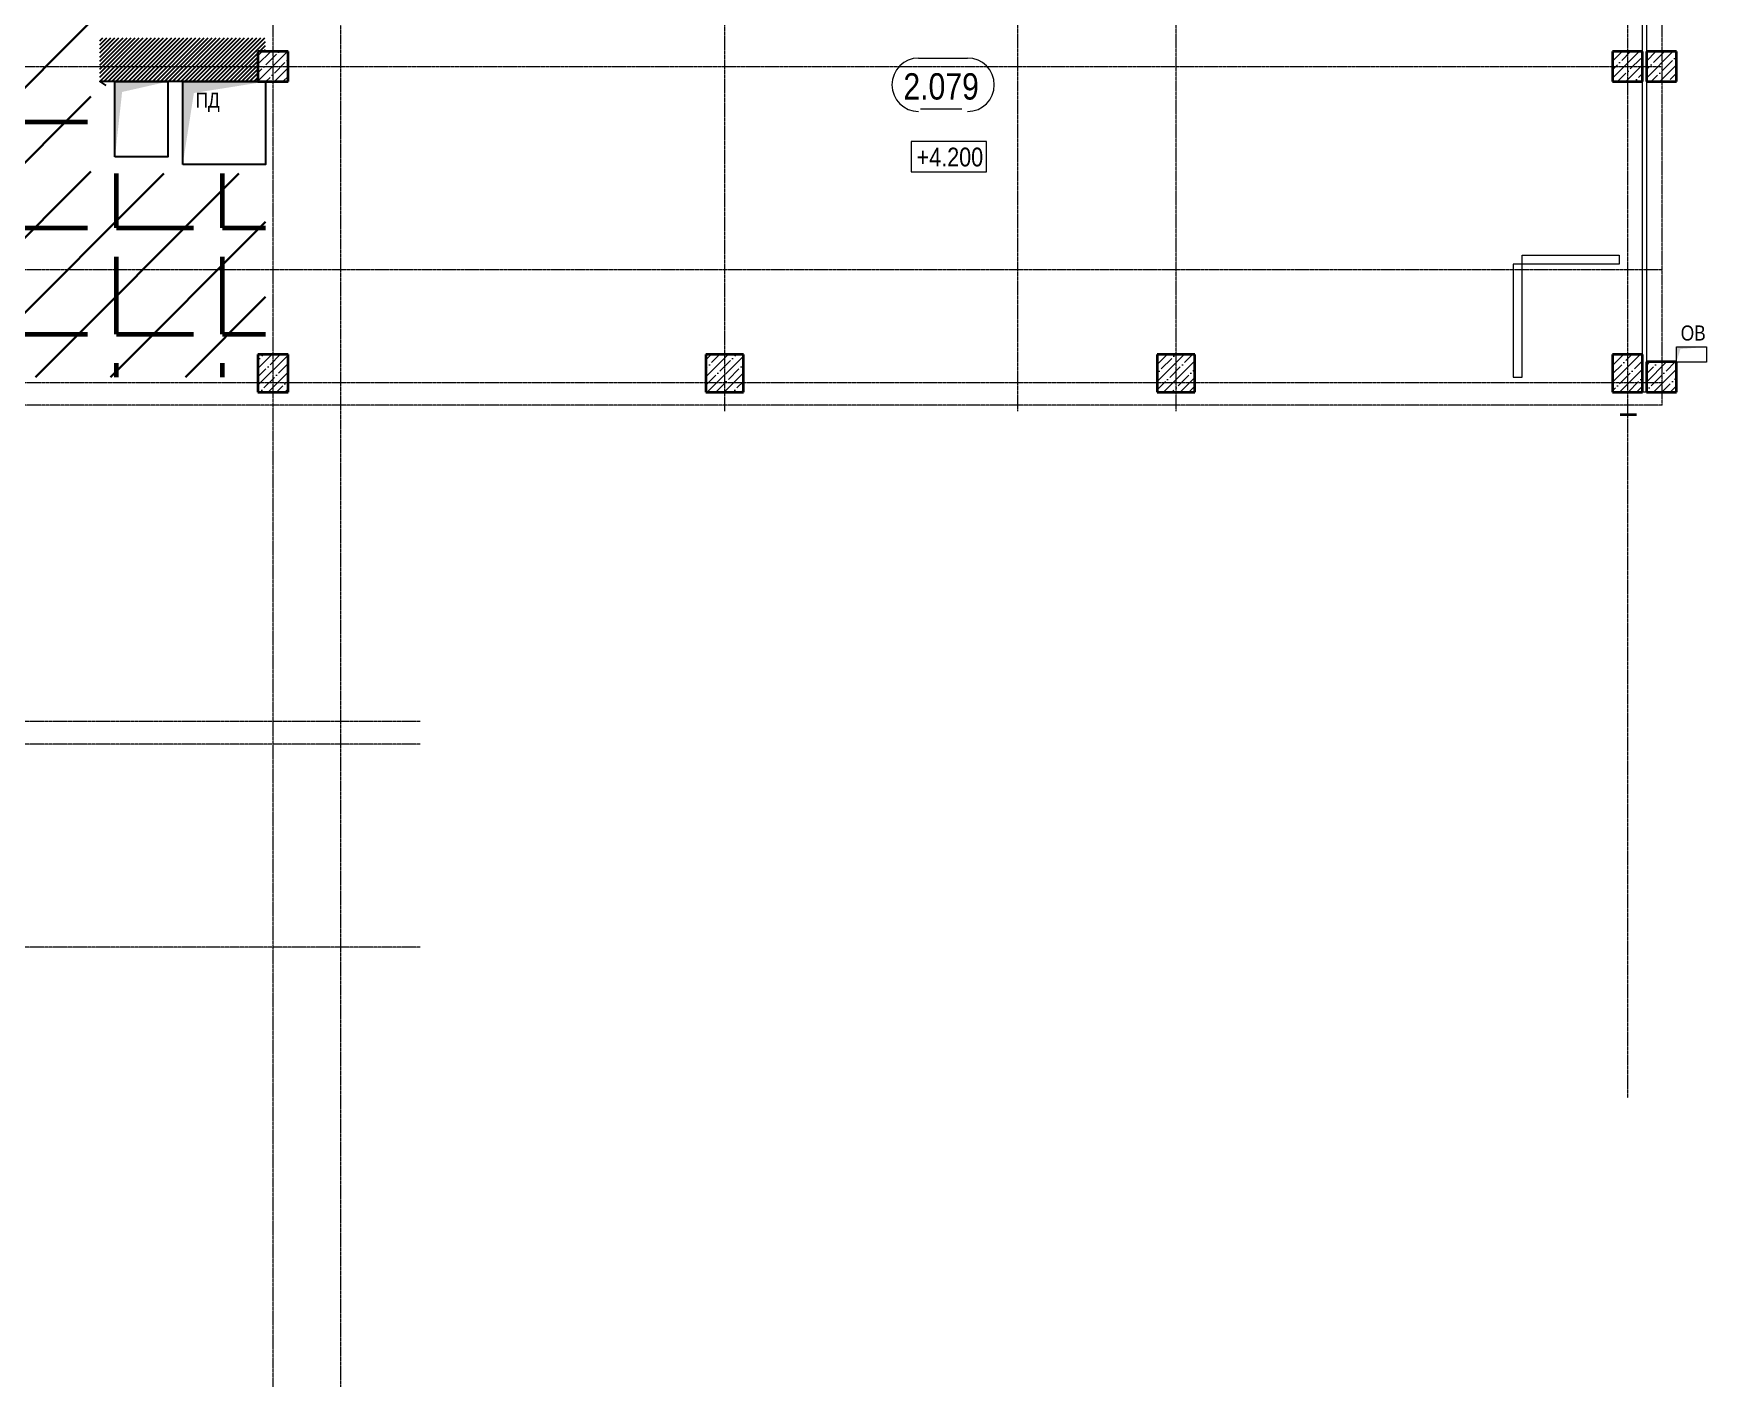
# Model space of a CAD drawing. Header units: millimetres. Extents: x -65509 to 912790, y 446 to 713294.
# Drawn here: x 24296 to 46530, y 220347 to 238217 of the extents above; entities that cross this region are included whole.
import ezdxf
from ezdxf.enums import TextEntityAlignment as Align

# ---------------------------------------------------------------- set-up
doc = ezdxf.new("R2010")
doc.units = ezdxf.units.MM
doc.linetypes.add('CENTER2', pattern=[28.575, 19.05, -3.175, 3.175, -3.175])
doc.linetypes.add('HIDDEN2', pattern=[4.7625, 3.175, -1.5875])
doc.layers.add('7.2) ГИдрообзЭОМ СС', color=6, linetype='Continuous')
for name, color, linetype, lineweight in [('8.1) Нал. пол 8 вып.', 190, 'Continuous', 30), ('9.1) Линолеум 9  9.2 Инв', 3, 'Continuous', 60), ('АР_Area', 250, 'Continuous', 5), ('АР_Колонны', 250, 'Continuous', 30), ('АР_Отметка', 250, 'Continuous', 13), ('АР_Стены ЖБ', 250, 'Continuous', 35), ('АР_Штриховка', 250, 'Continuous', 0), ('КМ_Фахверки', 250, 'Continuous', 25), ('ОВ_Отопление', 250, 'Continuous', 5), ('ОВ_Шахты', 250, 'Continuous', 5), ('ОВ_Шахты_блок 4.1', 250, 'Continuous', 25), ('РД_Оси_100', 250, 'Continuous', 0)]:
    doc.layers.add(name, color=color, linetype=linetype, lineweight=lineweight)
doc.styles.add('Arial_Narrow_08', font='ARIALN.TTF', dxfattribs={"width": 0.8})
doc.styles.add('style1', font='ARIALN.TTF')
pattern_1 = [(45, (-74007.1, 311187.15), (-112.2532, 112.2532), []), (45, (-73894.85, 311187.15), (-112.2532, 112.2532), [198.4375, -39.6875, 0, -39.6875])]

# ---------------------------------------------------------------- blocks, each defined once
blk = doc.blocks.new('Отметка_план')
at = {"color": 7}
blk.add_lwpolyline([(0, 0), (10, 0), (10, 4), (0, 4)], close=True, dxfattribs=at)
at = {"style": 'Arial_Narrow_08', "width": 0.8}
blk.add_attdef('OTMG', text='', height=2.5, dxfattribs=at).set_placement((9.06, 0.7), align=Align.RIGHT)
blk = doc.blocks.new('otv')
at = {"linetype": 'Continuous'}
blk.add_lwpolyline([(0, -1), (0, 0), (1, 0), (1, -1)], close=True, dxfattribs=at)
blk.add_solid([(0, -1), (0, 0), (0.135, -0.137), (1, 0)], dxfattribs=at)
blk = doc.blocks.new('оси_рен')
at = {"layer": 'РД_Оси_100', "color": 251, "linetype": 'CENTER2', "true_color": 0x636466}
for p, q in [((1223252.916, 135558.25), (1223252.916, 223268.25)), ((1233152.916, 190733.254), (1233152.916, 223383.079)), ((1235252.916, 190733.254), (1235252.916, 223213.25)), ((1189697.958, 195313.25), (1241712.916, 195313.25)), ((1225207.916, 183613.25), (1189697.958, 183613.25))]:
    blk.add_line(p, q, dxfattribs=at)
for points in [[(1224152.916, 135913.25), (1224152.916, 223268.25)], [(1229252.916, 223268.25), (1229252.916, 190733.254)], [(1241252.916, 223213.25), (1241252.916, 181613.25)], [(1241712.916, 190813.25), (1241712.916, 223213.25)], [(1241712.916, 192613.25), (1189697.958, 192613.25)], [(1241712.916, 191113.25), (1190197.958, 191113.25), (1189697.958, 191263.25)], [(1241712.916, 190813.25), (1190197.958, 190813.25), (1189697.958, 190663.25)], [(1225207.916, 186613.25), (1190197.958, 186613.25), (1189697.958, 186763.25)], [(1225207.916, 186313.25), (1190197.958, 186313.25), (1189697.958, 186163.25)]]:
    blk.add_lwpolyline(points, dxfattribs=at)
blk = doc.blocks.new('MOK-МаркаПом_овал_ареал')
for p, q in [((-2.99, 3.76), (3.52, 3.76)), ((-2.75, -3), (2.75, -3))]:
    blk.add_line(p, q)
for centre, radius, start, end in [((-2.99, 0.21), 3.55, 90, 270), ((3.52, 0.21), 3.55, 270, 90), ((-7.41, 0), 7.16, 0, 0.001)]:
    blk.add_arc(centre, radius, start, end)
at = {"color": 0, "style": 'style1'}
blk.add_attdef('АР-ПОМЕЩЕНИЕ:НОМЕР', text='', height=3, dxfattribs=at).set_placement((0.26, 0), align=Align.MIDDLE)

msp = doc.modelspace()

# ---------------------------------------------------------------- hatches: boundary and pattern name
at = {"layer": '7.2) ГИдрообзЭОМ СС'}
h = msp.add_hatch(dxfattribs=at)
h.set_pattern_fill('ANSI31', color=256, scale=12)
h.paths.add_polyline_path([(27380, 238156.988), (25180, 238156.988), (25180, 237576.988), (27280, 237576.988), (27280, 237976.988), (27380, 237976.988)])
at = {"layer": '8.1) Нал. пол 8 вып.'}
h = msp.add_hatch(dxfattribs=at)
h.set_pattern_fill('ANSI31', color=256, scale=222)
h.paths.add_polyline_path([(19580, 253676.988), (19580, 255276.988), (19580, 255676.988), (18430, 255676.988), (18430, 255426.988), (17930, 255426.988), (17930, 255676.987), (12730, 255676.988), (12730, 255426.988), (12230, 255426.988), (12230, 255676.988), (9830, 255676.988), (8230, 255676.988), (6430, 255676.988), (6430, 255426.988), (5930, 255426.988), (5930, 255676.987), (4180, 255676.988), (4179.997, 255676.988), (4179.997, 255676.988), (1830, 255676.988), (1830, 255376.988), (-20, 255376.988), (-20, 255176.988), (-20, 253976.988), (-20, 253626.988), (280, 253626.988), (280, 253476.988), (430, 253476.988), (1029.999, 253476.988), (2629.999, 253476.988), (2629.999, 253476.988), (5980, 253476.988), (5980, 253576.988), (6380, 253576.988), (6380, 253476.988), (12280, 253476.988), (12280, 253576.988), (12680, 253576.988), (12680, 253476.988), (13380, 253476.988), (14980.374, 253476.988), (14979.659, 243156.987), (13500, 243156.987), (13500, 242016.987), (12580, 242016.987), (12580, 241276.987), (12680, 241276.987), (12680, 240876.987), (12580, 240876.987), (12580, 239676.987), (12580, 238076.987), (12580, 236751.995), (13600, 236751.995), (13600, 236361.995), (13600, 236311.995), (13600, 235611.995), (13600, 235361.995), (13600, 234661.995), (13600, 234411.995), (13600, 233711.995), (13600, 233651.995), (13800, 233651.995), (13800, 233702.097), (13814.438, 233702.097, -0.011995052), (13815.943, 233750.047), (13816.039, 233750.047), (13817.262, 233767.191), (13817.438, 233767.793), (13817.89, 233768.33), (13838.35, 233778.996), (13839.639, 233777.604), (13856.298, 233782.877), (13862.537, 233784.845), (13868.142, 233786.604), (13873.17, 233788.17), (13879.338, 233790.068), (13911.365, 233799.743), (13953.688, 233801.001), (13953.688, 233774.772), (14594.404, 233774.772), (14594.404, 233796.102), (14609.404, 233796.102), (14609.404, 233800.555), (14620.061, 233800.239), (14631.235, 233800.239), (14655.234, 233794.228), (14702.69, 233779.626), (14702.632, 233779.444), (14730.804, 233770.499, -0.01477085), (14733.54, 233711.492), (14735.778, 233702.008), (14750, 233702.008), (14750, 233651.994), (16450, 233651.993), (16450, 233702.009), (16466.346, 233702.009, -0.011603179), (16467.762, 233748.394), (16467.854, 233748.723), (16468.507, 233757.884), (16467.961, 233749.058), (16486.321, 233771.415), (16495.301, 233766.711), (16510.258, 233771.643), (16516.63, 233773.929), (16557.83, 233789.199), (16589.597, 233789.948), (16589.597, 233800.227), (16589.454, 233800.227, -0.456730197), (16590.597, 233799.238), (16591.046, 233796.101), (16605.597, 233796.101), (17038.903, 233775.484), (17038.903, 233796.101), (17053.903, 233796.101), (17053.903, 233800.554), (17064.56, 233800.237), (17075.734, 233800.237), (17099.733, 233794.227), (17147.189, 233779.624), (17147.131, 233779.443), (17175.303, 233770.497, -0.014770851), (17178.039, 233711.49), (17180.277, 233702.009), (17200, 233702.009), (17200, 233651.993), (17980, 233651.992), (17980, 233851.992), (18380, 233851.992), (18380, 233651.995), (19880, 233651.994), (20975, 233651.991), (23375, 233651.991), (23880, 233651.991), (23880, 233851.989), (23880.003, 233926.946), (23880, 233951.946), (24279.989, 233951.989), (24279.991, 233939.489), (24279.992, 233926.989), (24280, 233851.989), (24280, 233651.991), (26680, 233651.991), (27280, 233651.991), (27280, 233951.988), (27380, 233951.988), (27380, 234246.987), (27380, 236046.987), (27380, 236356.988), (25060, 236356.988), (25060, 238276.988), (25060, 241696.988), (25060, 242296.977), (24950, 242296.977), (24000, 242296.977), (19600, 242296.977), (19600, 243546.977), (19600, 244646.977), (19600, 244906.977), (19600, 245806.988), (19600, 246906.988), (19600, 247686.988), (19600, 247996.988), (19600, 248497.182), (19600, 249597.182), (19600, 249756.988), (17980, 249756.988), (17980, 251876.988), (17980, 252276.988), (18380, 252276.988), (19580, 252276.988)])
at = {"layer": '9.1) Линолеум 9  9.2 Инв'}
h = msp.add_hatch(dxfattribs=at)
h.set_pattern_fill('ANGLE', color=256, scale=202)
h.set_pattern_definition([(0, (0, 0), (0, 1410.97), [1026.16, -384.81]), (90, (0, 0), (-1410.97, 9e-14), [1026.16, -384.81])])
h.paths.add_polyline_path([(19580, 253676.988), (19580, 255276.988), (19580, 255676.988), (18430, 255676.988), (18430, 255426.988), (17930, 255426.988), (17930, 255676.987), (12730, 255676.988), (12730, 255426.988), (12230, 255426.988), (12230, 255676.988), (9830, 255676.988), (8230, 255676.988), (6430, 255676.988), (6430, 255426.988), (5930, 255426.988), (5930, 255676.987), (4180, 255676.988), (4179.997, 255676.988), (4179.997, 255676.988), (1830, 255676.988), (1830, 255376.988), (-20, 255376.988), (-20, 255176.988), (-20, 253976.988), (-20, 253626.988), (280, 253626.988), (280, 253476.988), (430, 253476.988), (1029.999, 253476.988), (2629.999, 253476.988), (2629.999, 253476.988), (5980, 253476.988), (5980, 253576.988), (6380, 253576.988), (6380, 253476.988), (12280, 253476.988), (12280, 253576.988), (12680, 253576.988), (12680, 253476.988), (13380, 253476.988), (14980.374, 253476.988), (14979.659, 243156.987), (13500, 243156.987), (13500, 242016.987), (12580, 242016.987), (12580, 241276.987), (12680, 241276.987), (12680, 240876.987), (12580, 240876.987), (12580, 239676.987), (12580, 238076.987), (12580, 236751.995), (13600, 236751.995), (13600, 236361.995), (13600, 236311.995), (13600, 235611.995), (13600, 235361.995), (13600, 234661.995), (13600, 234411.995), (13600, 233711.995), (13600, 233651.995), (13800, 233651.995), (13800, 233702.097), (13814.438, 233702.097, -0.011995052), (13815.943, 233750.047), (13816.039, 233750.047), (13817.262, 233767.191), (13817.438, 233767.793), (13817.89, 233768.33), (13838.35, 233778.996), (13839.639, 233777.604), (13856.298, 233782.877), (13862.537, 233784.845), (13868.142, 233786.604), (13873.17, 233788.17), (13879.338, 233790.068), (13911.365, 233799.743), (13953.688, 233801.001), (13953.688, 233774.772), (14594.404, 233774.772), (14594.404, 233796.102), (14609.404, 233796.102), (14609.404, 233800.555), (14620.061, 233800.239), (14631.235, 233800.239), (14655.234, 233794.228), (14702.69, 233779.626), (14702.632, 233779.444), (14730.804, 233770.499, -0.01477085), (14733.54, 233711.492), (14735.778, 233702.008), (14750, 233702.008), (14750, 233651.994), (16450, 233651.993), (16450, 233702.009), (16466.346, 233702.009, -0.011603179), (16467.762, 233748.394), (16467.854, 233748.723), (16468.507, 233757.884), (16467.961, 233749.058), (16486.321, 233771.415), (16495.301, 233766.711), (16510.258, 233771.643), (16516.63, 233773.929), (16557.83, 233789.199), (16589.597, 233789.948), (16589.597, 233800.227), (16589.454, 233800.227, -0.456730197), (16590.597, 233799.238), (16591.046, 233796.101), (16605.597, 233796.101), (17038.903, 233775.484), (17038.903, 233796.101), (17053.903, 233796.101), (17053.903, 233800.554), (17064.56, 233800.237), (17075.734, 233800.237), (17099.733, 233794.227), (17147.189, 233779.624), (17147.131, 233779.443), (17175.303, 233770.497, -0.014770851), (17178.039, 233711.49), (17180.277, 233702.009), (17200, 233702.009), (17200, 233651.993), (17980, 233651.992), (17980, 233851.992), (18380, 233851.992), (18380, 233651.995), (19880, 233651.994), (20975, 233651.991), (23375, 233651.991), (23880, 233651.991), (23880, 233851.989), (23880.003, 233926.946), (23880, 233951.946), (24279.989, 233951.989), (24279.991, 233939.489), (24279.992, 233926.989), (24280, 233851.989), (24280, 233651.991), (26680, 233651.991), (27280, 233651.991), (27280, 233951.988), (27380, 233951.988), (27380, 234246.987), (27380, 236046.987), (27380, 236356.988), (25060, 236356.988), (25060, 238276.988), (25060, 241696.988), (25060, 242296.977), (24950, 242296.977), (24000, 242296.977), (19600, 242296.977), (19600, 243546.977), (19600, 244646.977), (19600, 244906.977), (19600, 245806.988), (19600, 246906.988), (19600, 247686.988), (19600, 247996.988), (19600, 248497.182), (19600, 249597.182), (19600, 249756.988), (17980, 249756.988), (17980, 251876.988), (17980, 252276.988), (18380, 252276.988), (19580, 252276.988)])
at = {"layer": 'АР_Штриховка', "linetype": 'Continuous'}
h = msp.add_hatch(dxfattribs=at)
h.set_pattern_fill('ANSI35', color=256, scale=25, style=0)
h.set_pattern_definition(pattern_1)
h.paths.add_polyline_path([(27280, 237576.988), (27680, 237576.988), (27680, 237976.988), (27280, 237976.988)], flags=0)
h = msp.add_hatch(dxfattribs=at)
h.set_pattern_fill('ANSI35', color=256, scale=25, style=0)
h.set_pattern_definition(pattern_1)
h.paths.add_polyline_path([(45280, 237576.988), (45680, 237576.988), (45680, 237976.988), (45280, 237976.988)], flags=0)
h = msp.add_hatch(dxfattribs=at)
h.set_pattern_fill('ANSI35', color=256, scale=25, style=0)
h.set_pattern_definition(pattern_1)
h.paths.add_polyline_path([(45730.15, 237576.988), (46130.15, 237576.988), (46130.15, 237976.988), (45730.15, 237976.988)], flags=0)
h = msp.add_hatch(dxfattribs=at)
h.set_pattern_fill('ANSI35', color=256, scale=25, style=0)
h.set_pattern_definition(pattern_1)
h.paths.add_polyline_path([(27280, 233451.988), (27680, 233451.988), (27680, 233951.988), (27280, 233951.988)], flags=0)
h = msp.add_hatch(dxfattribs=at)
h.set_pattern_fill('ANSI35', color=256, scale=25, style=0)
h.set_pattern_definition(pattern_1)
h.paths.add_polyline_path([(33230, 233451.99), (33730, 233451.99), (33730, 233951.99), (33230, 233951.99)], flags=0)
h = msp.add_hatch(dxfattribs=at)
h.set_pattern_fill('ANSI35', color=256, scale=25, style=0)
h.set_pattern_definition(pattern_1)
h.paths.add_polyline_path([(39230, 233451.99), (39730, 233451.99), (39730, 233951.99), (39230, 233951.99)], flags=0)
h = msp.add_hatch(dxfattribs=at)
h.set_pattern_fill('ANSI35', color=256, scale=25, style=0)
h.set_pattern_definition(pattern_1)
h.paths.add_polyline_path([(45280, 233451.988), (45680, 233451.988), (45680, 233951.988), (45280, 233951.988)], flags=0)
h = msp.add_hatch(dxfattribs=at)
h.set_pattern_fill('ANSI35', color=256, scale=25, style=0)
h.set_pattern_definition(pattern_1)
h.paths.add_polyline_path([(45730.15, 233452.469), (46130.15, 233452.469), (46130.15, 233852.469), (45730.15, 233852.469)], flags=0)

# ---------------------------------------------------------------- linework, layer by layer
at = {"layer": '7.2) ГИдрообзЭОМ СС'}
msp.add_lwpolyline([(27280, 237576.988), (25180, 237576.988), (25259.388, 237525.032)], dxfattribs=at)
at = {"layer": 'АР_Колонны', "linetype": 'HIDDEN2'}
for p, q in [((27280, 237976.988), (27680, 237976.988)), ((27280, 237576.988), (27280, 237976.988)), ((27680, 237976.988), (27680, 237576.988)), ((45280, 237976.988), (45680, 237976.988)), ((45280, 237576.988), (45280, 237976.988)), ((45680, 237976.988), (45680, 237576.988)), ((45730.15, 237976.988), (46130.15, 237976.988)), ((45730.15, 237576.988), (45730.15, 237976.988)), ((46130.15, 237976.988), (46130.15, 237576.988)), ((27680, 237576.988), (27280, 237576.988)), ((45680, 237576.988), (45280, 237576.988)), ((46130.15, 237576.988), (45730.15, 237576.988)), ((27280, 233951.988), (27680, 233951.988)), ((27280, 233451.988), (27280, 233951.988)), ((27680, 233951.988), (27680, 233451.988)), ((33230, 233951.99), (33730, 233951.99)), ((33230, 233451.99), (33230, 233951.99)), ((33730, 233951.99), (33730, 233451.99)), ((39230, 233951.99), (39730, 233951.99)), ((39230, 233451.99), (39230, 233951.99)), ((39730, 233951.99), (39730, 233451.99)), ((45280, 233951.988), (45680, 233951.988)), ((45280, 233451.988), (45280, 233951.988)), ((45680, 233951.988), (45680, 233451.988)), ((45730.15, 233852.469), (46130.15, 233852.469)), ((45730.15, 233452.469), (45730.15, 233852.469)), ((46130.15, 233852.469), (46130.15, 233452.469)), ((46130.15, 233452.469), (45730.15, 233452.469)), ((27680, 233451.988), (27280, 233451.988)), ((33730, 233451.99), (33230, 233451.99)), ((39730, 233451.99), (39230, 233451.99)), ((45680, 233451.988), (45280, 233451.988)), ((45380, 233151.988), (45600, 233151.988))]:
    msp.add_line(p, q, dxfattribs=at)
at = {"layer": 'АР_Колонны', "linetype": 'Continuous'}
for p, q in [((27680, 237976.988), (27280, 237976.988)), ((27280, 237976.988), (27280, 237576.988)), ((27680, 237976.988), (27280, 237976.988)), ((27280, 237976.988), (27280, 237576.988)), ((27680, 237576.988), (27680, 237976.988)), ((27680, 237576.988), (27680, 237976.988)), ((45680, 237976.988), (45280, 237976.988)), ((45280, 237976.988), (45280, 237576.988)), ((45680, 237976.988), (45280, 237976.988)), ((45280, 237976.988), (45280, 237576.988)), ((45680, 237576.988), (45680, 237976.988)), ((45680, 237576.988), (45680, 237976.988)), ((46130.15, 237976.988), (45730.15, 237976.988)), ((45730.15, 237976.988), (45730.15, 237576.988)), ((46130.15, 237976.988), (45730.15, 237976.988)), ((45730.15, 237976.988), (45730.15, 237576.988)), ((46130.15, 237576.988), (46130.15, 237976.988)), ((46130.15, 237576.988), (46130.15, 237976.988)), ((27280, 237576.988), (27680, 237576.988)), ((27280, 237576.988), (27680, 237576.988)), ((45280, 237576.988), (45680, 237576.988)), ((45280, 237576.988), (45680, 237576.988)), ((45730.15, 237576.988), (46130.15, 237576.988)), ((45730.15, 237576.988), (46130.15, 237576.988)), ((27680, 233951.988), (27280, 233951.988)), ((27280, 233951.988), (27280, 233451.988)), ((27680, 233951.988), (27280, 233951.988)), ((27280, 233951.988), (27280, 233451.988)), ((27680, 233451.988), (27680, 233951.988)), ((27680, 233451.988), (27680, 233951.988)), ((33730, 233951.99), (33230, 233951.99)), ((33230, 233951.99), (33230, 233451.99)), ((33730, 233951.99), (33230, 233951.99)), ((33230, 233951.99), (33230, 233451.99)), ((33730, 233451.99), (33730, 233951.99)), ((33730, 233451.99), (33730, 233951.99)), ((39730, 233951.99), (39230, 233951.99)), ((39230, 233951.99), (39230, 233451.99)), ((39730, 233951.99), (39230, 233951.99)), ((39230, 233951.99), (39230, 233451.99)), ((39730, 233451.99), (39730, 233951.99)), ((39730, 233451.99), (39730, 233951.99)), ((45680, 233951.988), (45280, 233951.988)), ((45280, 233951.988), (45280, 233451.988)), ((45680, 233951.988), (45280, 233951.988)), ((45280, 233951.988), (45280, 233451.988)), ((45680, 233451.988), (45680, 233951.988)), ((45680, 233451.988), (45680, 233951.988)), ((46130.15, 233852.469), (45730.15, 233852.469)), ((45730.15, 233852.469), (45730.15, 233452.469)), ((46130.15, 233852.469), (45730.15, 233852.469)), ((45730.15, 233852.469), (45730.15, 233452.469)), ((46130.15, 233452.469), (46130.15, 233852.469)), ((46130.15, 233452.469), (46130.15, 233852.469)), ((45730.15, 233452.469), (46130.15, 233452.469)), ((45730.15, 233452.469), (46130.15, 233452.469)), ((27280, 233451.988), (27680, 233451.988)), ((27280, 233451.988), (27680, 233451.988)), ((33230, 233451.99), (33730, 233451.99)), ((33230, 233451.99), (33730, 233451.99)), ((39230, 233451.99), (39730, 233451.99)), ((39230, 233451.99), (39730, 233451.99)), ((45280, 233451.988), (45680, 233451.988)), ((45280, 233451.988), (45680, 233451.988)), ((45600, 233151.988), (45380, 233151.988)), ((45600, 233151.988), (45380, 233151.988))]:
    msp.add_line(p, q, dxfattribs=at)
at = {"layer": 'АР_Колонны', "color": 7, "lineweight": 9}
msp.add_lwpolyline([(45730.224, 265476.988), (45730.376, 233451.991), (45680.152, 233451.991), (45680, 265476.988)], close=True, dxfattribs=at)
at = {"layer": 'АР_Стены ЖБ', "linetype": 'Continuous'}
for p, q in [((27680, 237976.988), (27280, 237976.988)), ((27280, 237976.988), (27280, 237576.988)), ((27680, 237576.988), (27680, 237976.988)), ((45680, 237976.988), (45280, 237976.988)), ((45280, 237976.988), (45280, 237576.988)), ((45680, 237576.988), (45680, 237976.988)), ((46130.15, 237976.988), (45730.15, 237976.988)), ((45730.15, 237976.988), (45730.15, 237576.988)), ((46130.15, 237576.988), (46130.15, 237976.988)), ((27280, 237576.988), (27680, 237576.988)), ((45280, 237576.988), (45680, 237576.988)), ((45730.15, 237576.988), (46130.15, 237576.988)), ((27680, 233951.988), (27280, 233951.988)), ((27280, 233951.988), (27280, 233451.988)), ((27680, 233451.988), (27680, 233951.988)), ((33730, 233951.99), (33230, 233951.99)), ((33230, 233951.99), (33230, 233451.99)), ((33730, 233451.99), (33730, 233951.99)), ((39730, 233951.99), (39230, 233951.99)), ((39230, 233951.99), (39230, 233451.99)), ((39730, 233451.99), (39730, 233951.99)), ((45680, 233951.988), (45280, 233951.988)), ((45280, 233951.988), (45280, 233451.988)), ((45680, 233451.988), (45680, 233951.988)), ((46130.15, 233852.469), (45730.15, 233852.469)), ((45730.15, 233852.469), (45730.15, 233452.469)), ((46130.15, 233452.469), (46130.15, 233852.469)), ((45730.15, 233452.469), (46130.15, 233452.469)), ((27280, 233451.988), (27680, 233451.988)), ((33230, 233451.99), (33730, 233451.99)), ((39230, 233451.99), (39730, 233451.99)), ((45280, 233451.988), (45680, 233451.988)), ((45600, 233151.988), (45380, 233151.988))]:
    msp.add_line(p, q, dxfattribs=at)
at = {"layer": 'КМ_Фахверки', "lineweight": 13}
for points in [[(44080, 235271.988), (45370, 235271.988), (45370, 235151.988), (44080, 235151.988)], [(43960, 235151.988), (43960, 233651.991), (44080, 233651.991), (44080, 235151.988)]]:
    msp.add_lwpolyline(points, close=True, dxfattribs=at)

# ---------------------------------------------------------------- block references
msp.add_blockref('оси_рен', (-1195772.915, 42463.738))
at = {"layer": 'АР_Area', "color": 250, "linetype": 'Continuous', "lineweight": 25}
ref = msp.add_blockref('MOK-МаркаПом_овал_ареал', (36358.451, 237513.966), dxfattribs=dict(at, xscale=100, yscale=100, zscale=100))
ref.add_attrib('АР-ПОМЕЩЕНИЕ:НОМЕР', '2.079', dxfattribs={"layer": '0', "color": 0, "height": 350, "style": 'style1'}).set_placement((36358.451, 237513.966), align=Align.MIDDLE)
at = {"layer": 'АР_Отметка'}
ref = msp.add_blockref('Отметка_план', (35959.467, 236380.413), dxfattribs=dict(at, xscale=100, yscale=100, zscale=100))
ref.add_attrib('OTMG', '+4.200', dxfattribs={"layer": '0', "color": 0, "height": 250, "style": 'style1'}).set_placement((36916.885, 236700.23), align=Align.TOP_RIGHT)
at = {"layer": 'ОВ_Отопление', "xscale": 400, "yscale": 200}
msp.add_blockref('otv', (46130, 234051.988), dxfattribs=at)
at = {"layer": 'ОВ_Шахты_блок 4.1', "color": 1}
for p, xscale, yscale in [((25380, 237576.988), 700, 1000), ((26280, 237576.988), 1100, 1100)]:
    msp.add_blockref('otv', p, dxfattribs=dict(at, xscale=xscale, yscale=yscale))

# ---------------------------------------------------------------- texts
at = {"layer": 'ОВ_Отопление', "insert": (46352.71, 234236.075), "char_height": 200, "width": 590.00022, "attachment_point": 5, "style": 'style1'}
msp.add_mtext('ОВ', dxfattribs=at)
at = {"layer": 'ОВ_Шахты', "insert": (26610.895, 237301.041), "char_height": 200, "width": 700, "attachment_point": 5, "style": 'style1'}
msp.add_mtext('ПД', dxfattribs=at)

doc.saveas('drawing.dxf')
